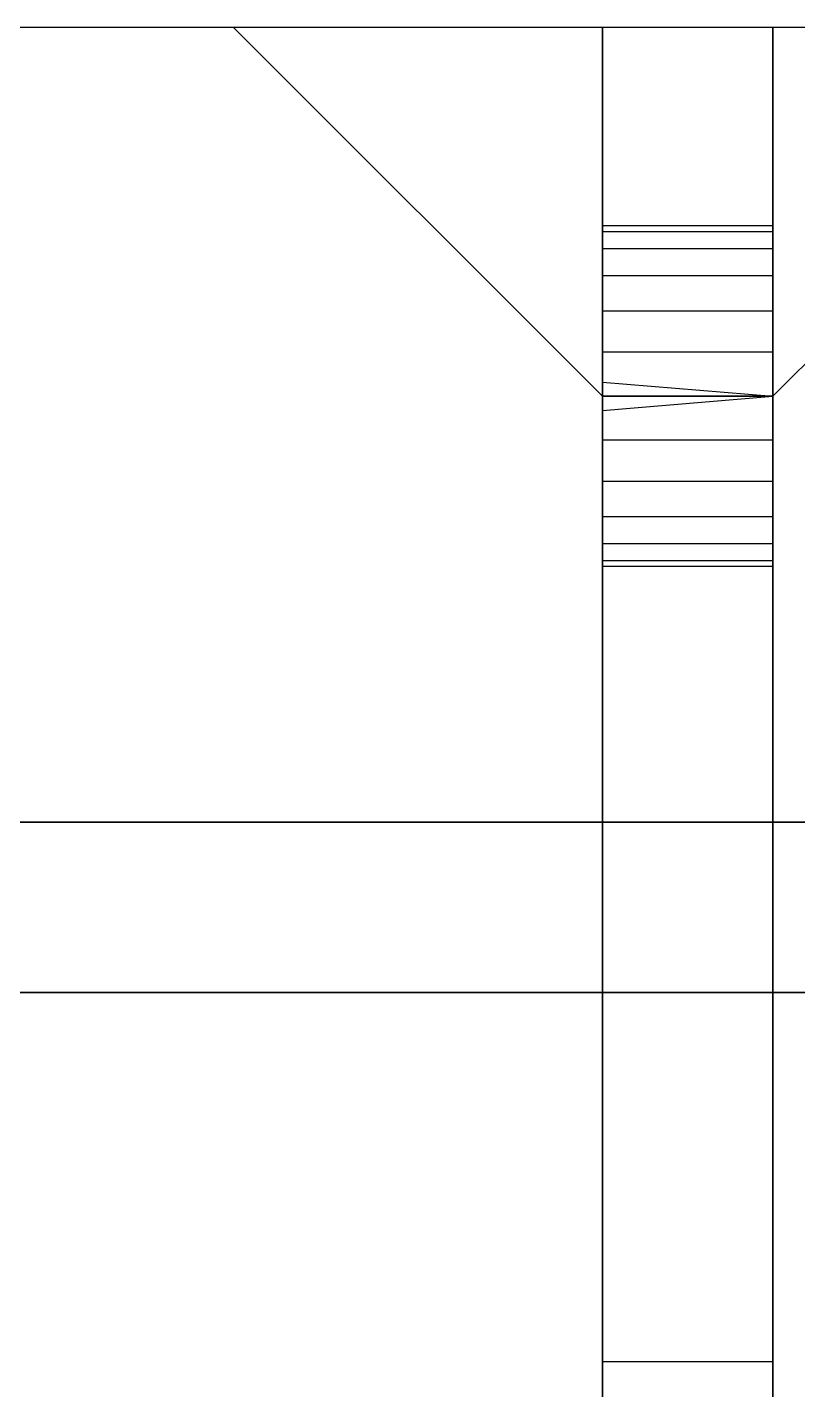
# Model space of a CAD drawing. Header units: metres. Extents: x -1 to 375, y 3 to 378.
# Drawn here: x 257.73 to 266.34, y 18.26 to 33.5 of the extents above; entities that cross this region are included whole.
import ezdxf

# ---------------------------------------------------------------- set-up
doc = ezdxf.new("R2010")
doc.units = ezdxf.units.M

msp = doc.modelspace()

# ---------------------------------------------------------------- linework, layer by layer
at = {"layer": 'Flat node sheet'}
for p, q in [((244.475, 33.497, 253.842), (264.16, 33.497, 253.842)), ((244.475, 33.497, 255.747), (264.16, 33.497, 255.747)), ((244.475, 33.497, 264.637), (260.033, 33.497, 264.637)), ((244.475, 33.497, 266.542), (260.033, 33.497, 266.542)), ((244.475, 33.497, 8.732), (264.16, 33.497, 8.732)), ((244.475, 33.497, 10.637), (264.16, 33.497, 10.637)), ((244.475, 33.497, 19.527), (260.033, 33.497, 19.527)), ((244.475, 33.497, 21.432), (260.033, 33.497, 21.432)), ((260.033, 33.497, 264.637), (264.16, 29.37, 264.637)), ((260.033, 33.497, 264.637), (260.033, 33.497, 266.542)), ((260.033, 33.497, 266.542), (264.16, 29.37, 266.542)), ((260.033, 33.497, 19.527), (264.16, 29.37, 19.527)), ((260.033, 33.497, 19.527), (260.033, 33.497, 21.432)), ((260.033, 33.497, 21.432), (264.16, 29.37, 21.432)), ((264.16, 33.497, 253.842), (264.16, 29.37, 253.842)), ((264.16, 33.497, 253.842), (264.16, 33.497, 255.747)), ((264.16, 33.497, 255.747), (264.16, 29.37, 255.747)), ((264.16, 33.497, 275.432), (264.16, 33.497, 244.952)), ((264.16, 24.607, 275.432), (264.16, 33.497, 275.432)), ((264.16, 33.497, 244.952), (264.16, 13.812, 244.952)), ((264.16, 33.497, 275.432), (266.065, 33.497, 275.432)), ((264.16, 33.497, 244.952), (266.065, 33.497, 244.952)), ((264.16, 33.497, 8.732), (264.16, 29.37, 8.732)), ((264.16, 33.497, 8.732), (264.16, 33.497, 10.637)), ((264.16, 33.497, 10.637), (264.16, 29.37, 10.637)), ((264.16, 33.497, 30.322), (264.16, 33.497, -0.158)), ((264.16, 24.607, 30.322), (264.16, 33.497, 30.322)), ((264.16, 33.497, -0.158), (264.16, 13.812, -0.158)), ((264.16, 33.497, 30.322), (266.065, 33.497, 30.322)), ((264.16, 33.497, -0.158), (266.065, 33.497, -0.158)), ((266.065, 29.37, 253.842), (270.193, 33.497, 253.842)), ((266.065, 29.37, 255.747), (270.193, 33.497, 255.747)), ((266.065, 33.497, 264.637), (266.065, 29.37, 264.637)), ((266.065, 33.497, 264.637), (274.955, 33.497, 264.637)), ((266.065, 33.497, 264.637), (266.065, 33.497, 266.542)), ((266.065, 33.497, 266.542), (274.955, 33.497, 266.542)), ((266.065, 33.497, 266.542), (266.065, 29.37, 266.542)), ((266.065, 33.497, 244.952), (266.065, 13.812, 244.952)), ((266.065, 33.497, 275.432), (266.065, 33.497, 244.952)), ((266.065, 24.607, 275.432), (266.065, 33.497, 275.432)), ((266.065, 29.37, 8.732), (270.193, 33.497, 8.732)), ((266.065, 29.37, 10.637), (270.193, 33.497, 10.637)), ((266.065, 33.497, 19.527), (266.065, 29.37, 19.527)), ((266.065, 33.497, 19.527), (274.955, 33.497, 19.527)), ((266.065, 33.497, 19.527), (266.065, 33.497, 21.432)), ((266.065, 33.497, 21.432), (274.955, 33.497, 21.432)), ((266.065, 33.497, 21.432), (266.065, 29.37, 21.432)), ((266.065, 33.497, -0.158), (266.065, 13.812, -0.158)), ((266.065, 33.497, 30.322), (266.065, 33.497, -0.158)), ((266.065, 24.607, 30.322), (266.065, 33.497, 30.322)), ((264.16, 31.275, 271.305), (264.16, 31.21, 270.812)), ((264.16, 31.21, 271.798), (264.16, 31.275, 271.305)), ((266.065, 31.275, 271.305), (264.16, 31.275, 271.305)), ((264.16, 31.275, 249.08), (264.16, 31.21, 248.587)), ((264.16, 31.21, 249.573), (264.16, 31.275, 249.08)), ((266.065, 31.275, 249.08), (264.16, 31.275, 249.08)), ((264.16, 31.275, 26.195), (264.16, 31.21, 25.702)), ((264.16, 31.21, 26.688), (264.16, 31.275, 26.195)), ((266.065, 31.275, 26.195), (264.16, 31.275, 26.195)), ((264.16, 31.275, 3.97), (264.16, 31.21, 3.477)), ((264.16, 31.21, 4.463), (264.16, 31.275, 3.97)), ((266.065, 31.275, 3.97), (264.16, 31.275, 3.97)), ((266.065, 31.21, 271.798), (266.065, 31.275, 271.305)), ((266.065, 31.275, 271.305), (266.065, 31.21, 270.812)), ((266.065, 31.21, 249.573), (266.065, 31.275, 249.08)), ((266.065, 31.275, 249.08), (266.065, 31.21, 248.587)), ((266.065, 31.21, 26.688), (266.065, 31.275, 26.195)), ((266.065, 31.275, 26.195), (266.065, 31.21, 25.702)), ((266.065, 31.21, 4.463), (266.065, 31.275, 3.97)), ((266.065, 31.275, 3.97), (266.065, 31.21, 3.477)), ((264.16, 31.21, 270.812), (264.16, 31.02, 270.352)), ((264.16, 31.02, 272.257), (264.16, 31.21, 271.798)), ((266.065, 31.21, 270.812), (264.16, 31.21, 270.812)), ((266.065, 31.21, 271.798), (264.16, 31.21, 271.798)), ((264.16, 31.21, 248.587), (264.16, 31.02, 248.127)), ((264.16, 31.02, 250.032), (264.16, 31.21, 249.573)), ((266.065, 31.21, 248.587), (264.16, 31.21, 248.587)), ((266.065, 31.21, 249.573), (264.16, 31.21, 249.573)), ((264.16, 31.21, 25.702), (264.16, 31.02, 25.242)), ((264.16, 31.02, 27.147), (264.16, 31.21, 26.688)), ((266.065, 31.21, 25.702), (264.16, 31.21, 25.702)), ((266.065, 31.21, 26.688), (264.16, 31.21, 26.688)), ((264.16, 31.21, 3.477), (264.16, 31.02, 3.017)), ((264.16, 31.02, 4.922), (264.16, 31.21, 4.463)), ((266.065, 31.21, 3.477), (264.16, 31.21, 3.477)), ((266.065, 31.21, 4.463), (264.16, 31.21, 4.463)), ((266.065, 31.02, 272.257), (266.065, 31.21, 271.798)), ((266.065, 31.21, 270.812), (266.065, 31.02, 270.352)), ((266.065, 31.02, 250.032), (266.065, 31.21, 249.573)), ((266.065, 31.21, 248.587), (266.065, 31.02, 248.127)), ((266.065, 31.02, 27.147), (266.065, 31.21, 26.688)), ((266.065, 31.21, 25.702), (266.065, 31.02, 25.242)), ((266.065, 31.02, 4.922), (266.065, 31.21, 4.463)), ((266.065, 31.21, 3.477), (266.065, 31.02, 3.017)), ((264.16, 31.02, 270.352), (264.16, 30.717, 269.958)), ((264.16, 30.717, 272.652), (264.16, 31.02, 272.257)), ((266.065, 31.02, 270.352), (264.16, 31.02, 270.352)), ((266.065, 31.02, 272.257), (264.16, 31.02, 272.257)), ((264.16, 31.02, 248.127), (264.16, 30.717, 247.733)), ((264.16, 30.717, 250.427), (264.16, 31.02, 250.032)), ((266.065, 31.02, 248.127), (264.16, 31.02, 248.127)), ((266.065, 31.02, 250.032), (264.16, 31.02, 250.032)), ((264.16, 31.02, 25.242), (264.16, 30.717, 24.848)), ((264.16, 30.717, 27.542), (264.16, 31.02, 27.147)), ((266.065, 31.02, 25.242), (264.16, 31.02, 25.242)), ((266.065, 31.02, 27.147), (264.16, 31.02, 27.147)), ((264.16, 31.02, 3.017), (264.16, 30.717, 2.623)), ((264.16, 30.717, 5.317), (264.16, 31.02, 4.922)), ((266.065, 31.02, 3.017), (264.16, 31.02, 3.017)), ((266.065, 31.02, 4.922), (264.16, 31.02, 4.922)), ((266.065, 30.717, 272.652), (266.065, 31.02, 272.257)), ((266.065, 31.02, 270.352), (266.065, 30.717, 269.958)), ((266.065, 30.717, 250.427), (266.065, 31.02, 250.032)), ((266.065, 31.02, 248.127), (266.065, 30.717, 247.733)), ((266.065, 30.717, 27.542), (266.065, 31.02, 27.147)), ((266.065, 31.02, 25.242), (266.065, 30.717, 24.848)), ((266.065, 30.717, 5.317), (266.065, 31.02, 4.922)), ((266.065, 31.02, 3.017), (266.065, 30.717, 2.623)), ((264.16, 30.717, 269.958), (264.16, 30.322, 269.655)), ((264.16, 30.322, 272.955), (264.16, 30.717, 272.652)), ((266.065, 30.717, 269.958), (264.16, 30.717, 269.958)), ((266.065, 30.717, 272.652), (264.16, 30.717, 272.652)), ((264.16, 30.717, 247.733), (264.16, 30.322, 247.43)), ((264.16, 30.322, 250.73), (264.16, 30.717, 250.427)), ((266.065, 30.717, 247.733), (264.16, 30.717, 247.733)), ((266.065, 30.717, 250.427), (264.16, 30.717, 250.427)), ((264.16, 30.717, 24.848), (264.16, 30.322, 24.545)), ((264.16, 30.322, 27.845), (264.16, 30.717, 27.542)), ((266.065, 30.717, 24.848), (264.16, 30.717, 24.848)), ((266.065, 30.717, 27.542), (264.16, 30.717, 27.542)), ((264.16, 30.717, 2.623), (264.16, 30.322, 2.32)), ((264.16, 30.322, 5.62), (264.16, 30.717, 5.317)), ((266.065, 30.717, 2.623), (264.16, 30.717, 2.623)), ((266.065, 30.717, 5.317), (264.16, 30.717, 5.317)), ((266.065, 30.322, 272.955), (266.065, 30.717, 272.652)), ((266.065, 30.717, 269.958), (266.065, 30.322, 269.655)), ((266.065, 30.322, 250.73), (266.065, 30.717, 250.427)), ((266.065, 30.717, 247.733), (266.065, 30.322, 247.43)), ((266.065, 30.322, 27.845), (266.065, 30.717, 27.542)), ((266.065, 30.717, 24.848), (266.065, 30.322, 24.545)), ((266.065, 30.322, 5.62), (266.065, 30.717, 5.317)), ((266.065, 30.717, 2.623), (266.065, 30.322, 2.32)), ((264.16, 30.322, 269.655), (264.16, 29.863, 269.465)), ((264.16, 29.863, 273.145), (264.16, 30.322, 272.955)), ((266.065, 30.322, 269.655), (264.16, 30.322, 269.655)), ((266.065, 30.322, 272.955), (264.16, 30.322, 272.955)), ((264.16, 30.322, 247.43), (264.16, 29.863, 247.24)), ((264.16, 29.863, 250.92), (264.16, 30.322, 250.73)), ((266.065, 30.322, 247.43), (264.16, 30.322, 247.43)), ((266.065, 30.322, 250.73), (264.16, 30.322, 250.73)), ((264.16, 30.322, 24.545), (264.16, 29.863, 24.355)), ((264.16, 29.863, 28.035), (264.16, 30.322, 27.845)), ((266.065, 30.322, 24.545), (264.16, 30.322, 24.545)), ((266.065, 30.322, 27.845), (264.16, 30.322, 27.845)), ((264.16, 30.322, 2.32), (264.16, 29.863, 2.13)), ((264.16, 29.863, 5.81), (264.16, 30.322, 5.62)), ((266.065, 30.322, 2.32), (264.16, 30.322, 2.32)), ((266.065, 30.322, 5.62), (264.16, 30.322, 5.62)), ((266.065, 29.863, 273.145), (266.065, 30.322, 272.955)), ((266.065, 30.322, 269.655), (266.065, 29.863, 269.465)), ((266.065, 29.863, 250.92), (266.065, 30.322, 250.73)), ((266.065, 30.322, 247.43), (266.065, 29.863, 247.24)), ((266.065, 29.863, 28.035), (266.065, 30.322, 27.845)), ((266.065, 30.322, 24.545), (266.065, 29.863, 24.355)), ((266.065, 29.863, 5.81), (266.065, 30.322, 5.62)), ((266.065, 30.322, 2.32), (266.065, 29.863, 2.13)), ((264.16, 29.863, 269.465), (264.16, 29.37, 269.4)), ((264.16, 29.37, 273.21), (264.16, 29.863, 273.145)), ((266.065, 29.863, 269.465), (264.16, 29.863, 269.465)), ((266.065, 29.863, 273.145), (264.16, 29.863, 273.145)), ((264.16, 29.863, 247.24), (264.16, 29.37, 247.175)), ((264.16, 29.37, 250.985), (264.16, 29.863, 250.92)), ((266.065, 29.863, 247.24), (264.16, 29.863, 247.24)), ((266.065, 29.863, 250.92), (264.16, 29.863, 250.92)), ((264.16, 29.863, 24.355), (264.16, 29.37, 24.29)), ((264.16, 29.37, 28.1), (264.16, 29.863, 28.035)), ((266.065, 29.863, 24.355), (264.16, 29.863, 24.355)), ((266.065, 29.863, 28.035), (264.16, 29.863, 28.035)), ((264.16, 29.863, 2.13), (264.16, 29.37, 2.065)), ((264.16, 29.37, 5.875), (264.16, 29.863, 5.81)), ((266.065, 29.863, 2.13), (264.16, 29.863, 2.13)), ((266.065, 29.863, 5.81), (264.16, 29.863, 5.81)), ((266.065, 29.37, 273.21), (266.065, 29.863, 273.145)), ((266.065, 29.863, 269.465), (266.065, 29.37, 269.4)), ((266.065, 29.37, 250.985), (266.065, 29.863, 250.92)), ((266.065, 29.863, 247.24), (266.065, 29.37, 247.175)), ((266.065, 29.37, 28.1), (266.065, 29.863, 28.035)), ((266.065, 29.863, 24.355), (266.065, 29.37, 24.29)), ((266.065, 29.37, 5.875), (266.065, 29.863, 5.81)), ((266.065, 29.863, 2.13), (266.065, 29.37, 2.065)), ((264.16, 3.017, 255.747), (264.16, 29.529, 255.747)), ((264.16, 3.017, 253.842), (264.16, 29.529, 253.842)), ((264.16, 29.529, 253.842), (266.065, 29.37, 253.842)), ((264.16, 29.529, 255.747), (266.065, 29.37, 255.747)), ((264.16, 29.529, 253.842), (264.16, 29.529, 255.747)), ((264.16, 3.017, 10.637), (264.16, 29.529, 10.637)), ((264.16, 3.017, 8.732), (264.16, 29.529, 8.732)), ((264.16, 29.529, 8.732), (266.065, 29.37, 8.732)), ((264.16, 29.529, 10.637), (266.065, 29.37, 10.637)), ((264.16, 29.529, 8.732), (264.16, 29.529, 10.637)), ((266.065, 29.529, 253.842), (266.065, 29.529, 255.747)), ((266.065, 29.37, 253.842), (266.065, 29.529, 253.842)), ((266.065, 29.37, 255.747), (266.065, 29.529, 255.747)), ((266.065, 29.529, 8.732), (266.065, 29.529, 10.637)), ((266.065, 29.37, 8.732), (266.065, 29.529, 8.732)), ((266.065, 29.37, 10.637), (266.065, 29.529, 10.637)), ((264.16, 29.37, 253.842), (266.065, 29.37, 253.842)), ((264.16, 29.37, 253.842), (264.16, 29.37, 255.747)), ((264.16, 29.37, 255.747), (266.065, 29.37, 255.747)), ((266.065, 29.37, 264.637), (264.16, 29.37, 264.637)), ((264.16, 29.37, 264.637), (264.16, 29.37, 266.542)), ((266.065, 29.37, 266.542), (264.16, 29.37, 266.542)), ((264.16, 29.211, 264.637), (266.065, 29.37, 264.637)), ((264.16, 29.211, 266.542), (266.065, 29.37, 266.542)), ((264.16, 29.37, 269.4), (264.16, 28.877, 269.465)), ((264.16, 28.877, 273.145), (264.16, 29.37, 273.21)), ((266.065, 29.37, 269.4), (264.16, 29.37, 269.4)), ((266.065, 29.37, 273.21), (264.16, 29.37, 273.21)), ((264.16, 29.37, 247.175), (264.16, 28.877, 247.24)), ((264.16, 28.877, 250.92), (264.16, 29.37, 250.985)), ((266.065, 29.37, 247.175), (264.16, 29.37, 247.175)), ((266.065, 29.37, 250.985), (264.16, 29.37, 250.985)), ((264.16, 29.37, 8.732), (266.065, 29.37, 8.732)), ((264.16, 29.37, 8.732), (264.16, 29.37, 10.637)), ((264.16, 29.37, 10.637), (266.065, 29.37, 10.637)), ((266.065, 29.37, 19.527), (264.16, 29.37, 19.527)), ((264.16, 29.37, 19.527), (264.16, 29.37, 21.432)), ((266.065, 29.37, 21.432), (264.16, 29.37, 21.432)), ((264.16, 29.211, 19.527), (266.065, 29.37, 19.527)), ((264.16, 29.211, 21.432), (266.065, 29.37, 21.432)), ((264.16, 29.37, 24.29), (264.16, 28.877, 24.355)), ((264.16, 28.877, 28.035), (264.16, 29.37, 28.1)), ((266.065, 29.37, 24.29), (264.16, 29.37, 24.29)), ((266.065, 29.37, 28.1), (264.16, 29.37, 28.1)), ((264.16, 29.37, 2.065), (264.16, 28.877, 2.13)), ((264.16, 28.877, 5.81), (264.16, 29.37, 5.875)), ((266.065, 29.37, 2.065), (264.16, 29.37, 2.065)), ((266.065, 29.37, 5.875), (264.16, 29.37, 5.875)), ((266.065, 29.37, 253.842), (266.065, 29.37, 255.747)), ((266.065, 29.37, 264.637), (266.065, 29.37, 266.542)), ((266.065, 29.37, 255.747), (266.065, 29.37, 253.842)), ((266.065, 29.37, 264.637), (266.065, 29.37, 266.542)), ((266.065, 28.877, 273.145), (266.065, 29.37, 273.21)), ((266.065, 29.37, 269.4), (266.065, 28.877, 269.465)), ((266.065, 28.877, 250.92), (266.065, 29.37, 250.985)), ((266.065, 29.37, 247.175), (266.065, 28.877, 247.24)), ((266.065, 3.017, 253.842), (266.065, 29.37, 253.842)), ((266.065, 3.017, 255.747), (266.065, 29.37, 255.747)), ((266.065, 29.211, 266.542), (266.065, 29.37, 266.542)), ((266.065, 29.211, 264.637), (266.065, 29.37, 264.637)), ((266.065, 29.37, 8.732), (266.065, 29.37, 10.637)), ((266.065, 29.37, 19.527), (266.065, 29.37, 21.432)), ((266.065, 29.37, 10.637), (266.065, 29.37, 8.732)), ((266.065, 29.37, 19.527), (266.065, 29.37, 21.432)), ((266.065, 28.877, 28.035), (266.065, 29.37, 28.1)), ((266.065, 29.37, 24.29), (266.065, 28.877, 24.355)), ((266.065, 28.877, 5.81), (266.065, 29.37, 5.875)), ((266.065, 29.37, 2.065), (266.065, 28.877, 2.13)), ((266.065, 3.017, 8.732), (266.065, 29.37, 8.732)), ((266.065, 3.017, 10.637), (266.065, 29.37, 10.637)), ((266.065, 29.211, 21.432), (266.065, 29.37, 21.432)), ((266.065, 29.211, 19.527), (266.065, 29.37, 19.527)), ((264.16, 3.017, 264.637), (264.16, 29.211, 264.637)), ((264.16, 29.211, 266.542), (264.16, 3.017, 266.542)), ((264.16, 29.211, 266.542), (264.16, 29.211, 264.637)), ((264.16, 3.017, 19.527), (264.16, 29.211, 19.527)), ((264.16, 29.211, 21.432), (264.16, 3.017, 21.432)), ((264.16, 29.211, 21.432), (264.16, 29.211, 19.527)), ((266.065, 3.017, 266.542), (266.065, 29.211, 266.542)), ((266.065, 3.017, 264.637), (266.065, 29.211, 264.637)), ((266.065, 29.211, 266.542), (266.065, 29.211, 264.637)), ((266.065, 3.017, 21.432), (266.065, 29.211, 21.432)), ((266.065, 3.017, 19.527), (266.065, 29.211, 19.527)), ((266.065, 29.211, 21.432), (266.065, 29.211, 19.527)), ((264.16, 28.877, 269.465), (264.16, 28.417, 269.655)), ((264.16, 28.417, 272.955), (264.16, 28.877, 273.145)), ((266.065, 28.877, 269.465), (264.16, 28.877, 269.465)), ((266.065, 28.877, 273.145), (264.16, 28.877, 273.145)), ((264.16, 28.877, 247.24), (264.16, 28.417, 247.43)), ((264.16, 28.417, 250.73), (264.16, 28.877, 250.92)), ((266.065, 28.877, 247.24), (264.16, 28.877, 247.24)), ((266.065, 28.877, 250.92), (264.16, 28.877, 250.92)), ((264.16, 28.877, 24.355), (264.16, 28.417, 24.545)), ((264.16, 28.417, 27.845), (264.16, 28.877, 28.035)), ((266.065, 28.877, 24.355), (264.16, 28.877, 24.355)), ((266.065, 28.877, 28.035), (264.16, 28.877, 28.035)), ((264.16, 28.877, 2.13), (264.16, 28.417, 2.32)), ((264.16, 28.417, 5.62), (264.16, 28.877, 5.81)), ((266.065, 28.877, 2.13), (264.16, 28.877, 2.13)), ((266.065, 28.877, 5.81), (264.16, 28.877, 5.81)), ((266.065, 28.417, 272.955), (266.065, 28.877, 273.145)), ((266.065, 28.877, 269.465), (266.065, 28.417, 269.655)), ((266.065, 28.417, 250.73), (266.065, 28.877, 250.92)), ((266.065, 28.877, 247.24), (266.065, 28.417, 247.43)), ((266.065, 28.417, 27.845), (266.065, 28.877, 28.035)), ((266.065, 28.877, 24.355), (266.065, 28.417, 24.545)), ((266.065, 28.417, 5.62), (266.065, 28.877, 5.81)), ((266.065, 28.877, 2.13), (266.065, 28.417, 2.32)), ((264.16, 28.023, 272.652), (264.16, 28.417, 272.955)), ((264.16, 28.417, 269.655), (264.16, 28.023, 269.958)), ((266.065, 28.417, 272.955), (264.16, 28.417, 272.955)), ((266.065, 28.417, 269.655), (264.16, 28.417, 269.655)), ((264.16, 28.417, 247.43), (264.16, 28.023, 247.733)), ((264.16, 28.023, 250.427), (264.16, 28.417, 250.73)), ((266.065, 28.417, 247.43), (264.16, 28.417, 247.43)), ((266.065, 28.417, 250.73), (264.16, 28.417, 250.73)), ((264.16, 28.023, 27.542), (264.16, 28.417, 27.845)), ((264.16, 28.417, 24.545), (264.16, 28.023, 24.848)), ((266.065, 28.417, 27.845), (264.16, 28.417, 27.845)), ((266.065, 28.417, 24.545), (264.16, 28.417, 24.545)), ((264.16, 28.417, 2.32), (264.16, 28.023, 2.623)), ((264.16, 28.023, 5.317), (264.16, 28.417, 5.62)), ((266.065, 28.417, 2.32), (264.16, 28.417, 2.32)), ((266.065, 28.417, 5.62), (264.16, 28.417, 5.62)), ((266.065, 28.023, 272.652), (266.065, 28.417, 272.955)), ((266.065, 28.417, 269.655), (266.065, 28.023, 269.958)), ((266.065, 28.023, 250.427), (266.065, 28.417, 250.73)), ((266.065, 28.417, 247.43), (266.065, 28.023, 247.733)), ((266.065, 28.023, 27.542), (266.065, 28.417, 27.845)), ((266.065, 28.417, 24.545), (266.065, 28.023, 24.848)), ((266.065, 28.023, 5.317), (266.065, 28.417, 5.62)), ((266.065, 28.417, 2.32), (266.065, 28.023, 2.623)), ((264.16, 27.72, 272.257), (264.16, 28.023, 272.652)), ((264.16, 28.023, 269.958), (264.16, 27.72, 270.352)), ((266.065, 28.023, 272.652), (264.16, 28.023, 272.652)), ((266.065, 28.023, 269.958), (264.16, 28.023, 269.958)), ((264.16, 28.023, 247.733), (264.16, 27.72, 248.127)), ((264.16, 27.72, 250.032), (264.16, 28.023, 250.427)), ((266.065, 28.023, 247.733), (264.16, 28.023, 247.733)), ((266.065, 28.023, 250.427), (264.16, 28.023, 250.427)), ((264.16, 27.72, 27.147), (264.16, 28.023, 27.542)), ((264.16, 28.023, 24.848), (264.16, 27.72, 25.242)), ((266.065, 28.023, 27.542), (264.16, 28.023, 27.542)), ((266.065, 28.023, 24.848), (264.16, 28.023, 24.848)), ((264.16, 28.023, 2.623), (264.16, 27.72, 3.017)), ((264.16, 27.72, 4.922), (264.16, 28.023, 5.317)), ((266.065, 28.023, 2.623), (264.16, 28.023, 2.623)), ((266.065, 28.023, 5.317), (264.16, 28.023, 5.317)), ((266.065, 27.72, 272.257), (266.065, 28.023, 272.652)), ((266.065, 28.023, 269.958), (266.065, 27.72, 270.352)), ((266.065, 27.72, 250.032), (266.065, 28.023, 250.427)), ((266.065, 28.023, 247.733), (266.065, 27.72, 248.127)), ((266.065, 27.72, 27.147), (266.065, 28.023, 27.542)), ((266.065, 28.023, 24.848), (266.065, 27.72, 25.242)), ((266.065, 27.72, 4.922), (266.065, 28.023, 5.317)), ((266.065, 28.023, 2.623), (266.065, 27.72, 3.017)), ((264.16, 27.53, 271.798), (264.16, 27.72, 272.257)), ((264.16, 27.72, 270.352), (264.16, 27.53, 270.812)), ((266.065, 27.72, 272.257), (264.16, 27.72, 272.257)), ((266.065, 27.72, 270.352), (264.16, 27.72, 270.352)), ((264.16, 27.53, 249.573), (264.16, 27.72, 250.032)), ((264.16, 27.72, 248.127), (264.16, 27.53, 248.587)), ((266.065, 27.72, 248.127), (264.16, 27.72, 248.127)), ((266.065, 27.72, 250.032), (264.16, 27.72, 250.032)), ((264.16, 27.53, 26.688), (264.16, 27.72, 27.147)), ((264.16, 27.72, 25.242), (264.16, 27.53, 25.702)), ((266.065, 27.72, 27.147), (264.16, 27.72, 27.147)), ((266.065, 27.72, 25.242), (264.16, 27.72, 25.242)), ((264.16, 27.53, 4.463), (264.16, 27.72, 4.922)), ((264.16, 27.72, 3.017), (264.16, 27.53, 3.477)), ((266.065, 27.72, 3.017), (264.16, 27.72, 3.017)), ((266.065, 27.72, 4.922), (264.16, 27.72, 4.922)), ((266.065, 27.53, 271.798), (266.065, 27.72, 272.257)), ((266.065, 27.72, 270.352), (266.065, 27.53, 270.812)), ((266.065, 27.53, 249.573), (266.065, 27.72, 250.032)), ((266.065, 27.72, 248.127), (266.065, 27.53, 248.587)), ((266.065, 27.53, 26.688), (266.065, 27.72, 27.147)), ((266.065, 27.72, 25.242), (266.065, 27.53, 25.702)), ((266.065, 27.53, 4.463), (266.065, 27.72, 4.922)), ((266.065, 27.72, 3.017), (266.065, 27.53, 3.477)), ((264.16, 27.465, 271.305), (264.16, 27.53, 271.798)), ((264.16, 27.53, 270.812), (264.16, 27.465, 271.305)), ((266.065, 27.53, 271.798), (264.16, 27.53, 271.798)), ((266.065, 27.53, 270.812), (264.16, 27.53, 270.812)), ((264.16, 27.465, 249.08), (264.16, 27.53, 249.573)), ((264.16, 27.53, 248.587), (264.16, 27.465, 249.08)), ((266.065, 27.53, 249.573), (264.16, 27.53, 249.573)), ((266.065, 27.53, 248.587), (264.16, 27.53, 248.587)), ((264.16, 27.465, 26.195), (264.16, 27.53, 26.688)), ((264.16, 27.53, 25.702), (264.16, 27.465, 26.195)), ((266.065, 27.53, 26.688), (264.16, 27.53, 26.688)), ((266.065, 27.53, 25.702), (264.16, 27.53, 25.702)), ((264.16, 27.465, 3.97), (264.16, 27.53, 4.463)), ((264.16, 27.53, 3.477), (264.16, 27.465, 3.97)), ((266.065, 27.53, 4.463), (264.16, 27.53, 4.463)), ((266.065, 27.53, 3.477), (264.16, 27.53, 3.477)), ((266.065, 27.465, 271.305), (264.16, 27.465, 271.305)), ((266.065, 27.465, 249.08), (264.16, 27.465, 249.08)), ((266.065, 27.465, 26.195), (264.16, 27.465, 26.195)), ((266.065, 27.465, 3.97), (264.16, 27.465, 3.97)), ((266.065, 27.465, 271.305), (266.065, 27.53, 271.798)), ((266.065, 27.53, 270.812), (266.065, 27.465, 271.305)), ((266.065, 27.465, 249.08), (266.065, 27.53, 249.573)), ((266.065, 27.53, 248.587), (266.065, 27.465, 249.08)), ((266.065, 27.465, 26.195), (266.065, 27.53, 26.688)), ((266.065, 27.53, 25.702), (266.065, 27.465, 26.195)), ((266.065, 27.465, 3.97), (266.065, 27.53, 4.463)), ((266.065, 27.53, 3.477), (266.065, 27.465, 3.97)), ((274.955, 24.607, 275.432), (244.475, 24.607, 275.432)), ((270.669, 24.607, 264.637), (244.475, 24.607, 264.637)), ((244.475, 24.607, 266.542), (270.669, 24.607, 266.542)), ((274.955, 24.607, 30.322), (244.475, 24.607, 30.322)), ((270.669, 24.607, 19.527), (244.475, 24.607, 19.527)), ((244.475, 24.607, 21.432), (270.669, 24.607, 21.432)), ((274.955, 24.607, 253.842), (248.444, 24.607, 253.842)), ((274.955, 24.607, 8.732), (248.444, 24.607, 8.732)), ((274.955, 24.607, 255.747), (248.603, 24.607, 255.747)), ((274.955, 24.607, 10.637), (248.603, 24.607, 10.637)), ((255.27, 24.607, 244.952), (264.16, 24.607, 244.952)), ((255.27, 24.607, -0.158), (264.16, 24.607, -0.158)), ((264.16, 22.702, 244.952), (264.16, 24.607, 244.952)), ((264.16, 24.607, 271.305), (266.065, 24.607, 271.305)), ((264.16, 22.702, 271.146), (264.16, 24.607, 271.305)), ((264.16, 24.607, 244.952), (264.16, 24.607, 271.146)), ((266.065, 24.607, 271.146), (264.16, 24.607, 271.146)), ((264.16, 24.607, 271.146), (264.16, 24.607, 271.305)), ((264.16, 24.607, 275.432), (264.16, 24.607, 271.305)), ((264.16, 24.607, 271.305), (264.16, 22.702, 271.305)), ((264.16, 24.607, 271.305), (266.065, 24.607, 271.305)), ((264.16, 24.607, 275.432), (266.065, 24.607, 275.432)), ((264.16, 22.702, -0.158), (264.16, 24.607, -0.158)), ((264.16, 24.607, 26.195), (266.065, 24.607, 26.195)), ((264.16, 22.702, 26.036), (264.16, 24.607, 26.195)), ((264.16, 24.607, -0.158), (264.16, 24.607, 26.036)), ((266.065, 24.607, 26.036), (264.16, 24.607, 26.036)), ((264.16, 24.607, 26.036), (264.16, 24.607, 26.195)), ((264.16, 24.607, 30.322), (264.16, 24.607, 26.195)), ((264.16, 24.607, 26.195), (264.16, 22.702, 26.195)), ((264.16, 24.607, 26.195), (266.065, 24.607, 26.195)), ((264.16, 24.607, 30.322), (266.065, 24.607, 30.322)), ((266.065, 22.702, 244.952), (266.065, 24.607, 244.952)), ((266.065, 22.702, 271.146), (266.065, 24.607, 271.305)), ((266.065, 24.607, 244.952), (274.955, 24.607, 244.952)), ((266.065, 24.607, 244.952), (266.065, 24.607, 271.146)), ((266.065, 24.607, 271.146), (266.065, 24.607, 271.305)), ((266.065, 24.607, 275.432), (266.065, 24.607, 271.305)), ((266.065, 24.607, 271.305), (266.065, 22.702, 271.305)), ((266.065, 22.702, -0.158), (266.065, 24.607, -0.158)), ((266.065, 22.702, 26.036), (266.065, 24.607, 26.195)), ((266.065, 24.607, -0.158), (274.955, 24.607, -0.158)), ((266.065, 24.607, -0.158), (266.065, 24.607, 26.036)), ((266.065, 24.607, 26.036), (266.065, 24.607, 26.195)), ((266.065, 24.607, 30.322), (266.065, 24.607, 26.195)), ((266.065, 24.607, 26.195), (266.065, 22.702, 26.195)), ((274.955, 22.702, 275.432), (244.475, 22.702, 275.432)), ((244.475, 22.702, 264.637), (270.669, 22.702, 264.637)), ((244.475, 22.702, 266.542), (270.669, 22.702, 266.542)), ((274.955, 22.702, 30.322), (244.475, 22.702, 30.322)), ((244.475, 22.702, 19.527), (270.669, 22.702, 19.527)), ((244.475, 22.702, 21.432), (270.669, 22.702, 21.432)), ((274.955, 22.702, 253.842), (248.444, 22.702, 253.842)), ((274.955, 22.702, 8.732), (248.444, 22.702, 8.732)), ((274.955, 22.702, 255.747), (248.603, 22.702, 255.747)), ((274.955, 22.702, 10.637), (248.603, 22.702, 10.637)), ((255.27, 22.702, 244.952), (264.16, 22.702, 244.952)), ((255.27, 22.702, -0.158), (264.16, 22.702, -0.158)), ((264.16, 22.702, 244.952), (264.16, 22.702, 271.146)), ((266.065, 22.702, 271.146), (264.16, 22.702, 271.146)), ((264.16, 18.575, 275.432), (264.16, 22.702, 271.305)), ((264.16, 22.702, 271.305), (266.065, 22.702, 271.305)), ((264.16, 22.702, -0.158), (264.16, 22.702, 26.036)), ((266.065, 22.702, 26.036), (264.16, 22.702, 26.036)), ((264.16, 18.575, 30.322), (264.16, 22.702, 26.195)), ((264.16, 22.702, 26.195), (266.065, 22.702, 26.195)), ((266.065, 22.702, 244.952), (274.955, 22.702, 244.952)), ((266.065, 22.702, 271.146), (266.065, 22.702, 244.952)), ((266.065, 18.575, 275.432), (266.065, 22.702, 271.305)), ((266.065, 22.702, -0.158), (274.955, 22.702, -0.158)), ((266.065, 22.702, 26.036), (266.065, 22.702, -0.158)), ((266.065, 18.575, 30.322), (266.065, 22.702, 26.195)), ((264.16, 3.017, 275.432), (264.16, 18.575, 275.432)), ((264.16, 18.575, 275.432), (266.065, 18.575, 275.432)), ((264.16, 3.017, 30.322), (264.16, 18.575, 30.322)), ((264.16, 18.575, 30.322), (266.065, 18.575, 30.322)), ((266.065, 3.017, 275.432), (266.065, 18.575, 275.432)), ((266.065, 3.017, 30.322), (266.065, 18.575, 30.322))]:
    msp.add_line(p, q, dxfattribs=at)

doc.saveas('drawing.dxf')
